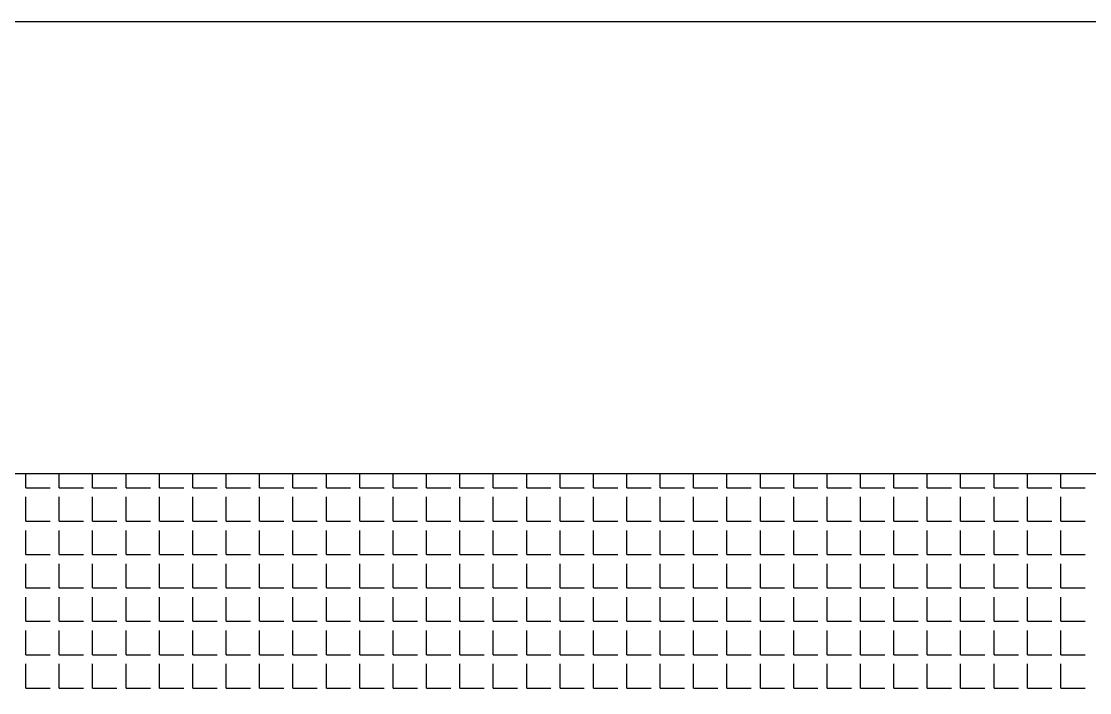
# Model space of a CAD drawing. Header units: millimetres. Extents: x -2063041 to -1932644, y 197605868 to 197643080.
# Drawn here: x -2047475.9 to -2047309, y 197627263.5 to 197627368.4 of the extents above; entities that cross this region are included whole.
import ezdxf

# ---------------------------------------------------------------- set-up
doc = ezdxf.new("R2010")
doc.units = ezdxf.units.MM
doc.layers.add('СКУД', color=7, linetype='Continuous')

msp = doc.modelspace()

# ---------------------------------------------------------------- linework, layer by layer
at = {"layer": 'СКУД', "color": 18, "true_color": 0x000000}
for p, q in [((-2047475.14, 197627295.48), (-2047475.14, 197627297.71)), ((-2047469.93, 197627295.48), (-2047469.93, 197627297.71)), ((-2047464.72, 197627295.48), (-2047464.72, 197627297.71)), ((-2047459.5, 197627295.48), (-2047459.5, 197627297.71)), ((-2047454.29, 197627295.48), (-2047454.29, 197627297.71)), ((-2047449.08, 197627295.48), (-2047449.08, 197627297.71)), ((-2047443.86, 197627295.48), (-2047443.86, 197627297.71)), ((-2047438.65, 197627295.48), (-2047438.65, 197627297.71)), ((-2047433.44, 197627295.48), (-2047433.44, 197627297.71)), ((-2047428.22, 197627295.48), (-2047428.22, 197627297.71)), ((-2047423.01, 197627295.48), (-2047423.01, 197627297.71)), ((-2047417.8, 197627295.48), (-2047417.8, 197627297.71)), ((-2047412.58, 197627295.48), (-2047412.58, 197627297.71)), ((-2047407.37, 197627295.48), (-2047407.37, 197627297.71)), ((-2047402.16, 197627295.48), (-2047402.16, 197627297.71)), ((-2047396.94, 197627295.48), (-2047396.94, 197627297.71)), ((-2047391.73, 197627295.48), (-2047391.73, 197627297.71)), ((-2047386.52, 197627295.48), (-2047386.52, 197627297.71)), ((-2047381.3, 197627295.48), (-2047381.3, 197627297.71)), ((-2047376.09, 197627295.48), (-2047376.09, 197627297.71)), ((-2047370.88, 197627295.48), (-2047370.88, 197627297.71)), ((-2047365.66, 197627295.48), (-2047365.66, 197627297.71)), ((-2047360.45, 197627295.48), (-2047360.45, 197627297.71)), ((-2047355.24, 197627295.48), (-2047355.24, 197627297.71)), ((-2047350.02, 197627295.48), (-2047350.02, 197627297.71)), ((-2047344.81, 197627295.48), (-2047344.81, 197627297.71)), ((-2047339.6, 197627295.48), (-2047339.6, 197627297.71)), ((-2047334.38, 197627295.48), (-2047334.38, 197627297.71)), ((-2047329.17, 197627295.48), (-2047329.17, 197627297.71)), ((-2047323.96, 197627295.48), (-2047323.96, 197627297.71)), ((-2047318.74, 197627295.48), (-2047318.74, 197627297.71)), ((-2047313.53, 197627295.48), (-2047313.53, 197627297.71)), ((-2047475.14, 197627295.48), (-2047471.35, 197627295.48)), ((-2047469.93, 197627295.48), (-2047466.14, 197627295.48)), ((-2047464.72, 197627295.48), (-2047460.93, 197627295.48)), ((-2047459.5, 197627295.48), (-2047455.71, 197627295.48)), ((-2047454.29, 197627295.48), (-2047450.5, 197627295.48)), ((-2047449.08, 197627295.48), (-2047445.29, 197627295.48)), ((-2047443.86, 197627295.48), (-2047440.07, 197627295.48)), ((-2047438.65, 197627295.48), (-2047434.86, 197627295.48)), ((-2047433.44, 197627295.48), (-2047429.65, 197627295.48)), ((-2047428.22, 197627295.48), (-2047424.43, 197627295.48)), ((-2047423.01, 197627295.48), (-2047419.22, 197627295.48)), ((-2047417.8, 197627295.48), (-2047414.01, 197627295.48)), ((-2047412.58, 197627295.48), (-2047408.79, 197627295.48)), ((-2047407.37, 197627295.48), (-2047403.58, 197627295.48)), ((-2047402.16, 197627295.48), (-2047398.37, 197627295.48)), ((-2047396.94, 197627295.48), (-2047393.15, 197627295.48)), ((-2047391.73, 197627295.48), (-2047387.94, 197627295.48)), ((-2047386.52, 197627295.48), (-2047382.73, 197627295.48)), ((-2047381.3, 197627295.48), (-2047377.51, 197627295.48)), ((-2047376.09, 197627295.48), (-2047372.3, 197627295.48)), ((-2047370.88, 197627295.48), (-2047367.09, 197627295.48)), ((-2047365.66, 197627295.48), (-2047361.87, 197627295.48)), ((-2047360.45, 197627295.48), (-2047356.66, 197627295.48)), ((-2047355.24, 197627295.48), (-2047351.45, 197627295.48)), ((-2047350.02, 197627295.48), (-2047346.23, 197627295.48)), ((-2047344.81, 197627295.48), (-2047341.02, 197627295.48)), ((-2047339.6, 197627295.48), (-2047335.8, 197627295.48)), ((-2047334.38, 197627295.48), (-2047330.59, 197627295.48)), ((-2047329.17, 197627295.48), (-2047325.38, 197627295.48)), ((-2047323.96, 197627295.48), (-2047320.16, 197627295.48)), ((-2047318.74, 197627295.48), (-2047314.95, 197627295.48)), ((-2047313.53, 197627295.48), (-2047309.74, 197627295.48)), ((-2047475.14, 197627290.27), (-2047475.14, 197627294.06)), ((-2047469.93, 197627290.27), (-2047469.93, 197627294.06)), ((-2047464.72, 197627290.27), (-2047464.72, 197627294.06)), ((-2047459.5, 197627290.27), (-2047459.5, 197627294.06)), ((-2047454.29, 197627290.27), (-2047454.29, 197627294.06)), ((-2047449.08, 197627290.27), (-2047449.08, 197627294.06)), ((-2047443.86, 197627290.27), (-2047443.86, 197627294.06)), ((-2047438.65, 197627290.27), (-2047438.65, 197627294.06)), ((-2047433.44, 197627290.27), (-2047433.44, 197627294.06)), ((-2047428.22, 197627290.27), (-2047428.22, 197627294.06)), ((-2047423.01, 197627290.27), (-2047423.01, 197627294.06)), ((-2047417.8, 197627290.27), (-2047417.8, 197627294.06)), ((-2047412.58, 197627290.27), (-2047412.58, 197627294.06)), ((-2047407.37, 197627290.27), (-2047407.37, 197627294.06)), ((-2047402.16, 197627290.27), (-2047402.16, 197627294.06)), ((-2047396.94, 197627290.27), (-2047396.94, 197627294.06)), ((-2047391.73, 197627290.27), (-2047391.73, 197627294.06)), ((-2047386.52, 197627290.27), (-2047386.52, 197627294.06)), ((-2047381.3, 197627290.27), (-2047381.3, 197627294.06)), ((-2047376.09, 197627290.27), (-2047376.09, 197627294.06)), ((-2047370.88, 197627290.27), (-2047370.88, 197627294.06)), ((-2047365.66, 197627290.27), (-2047365.66, 197627294.06)), ((-2047360.45, 197627290.27), (-2047360.45, 197627294.06)), ((-2047355.24, 197627290.27), (-2047355.24, 197627294.06)), ((-2047350.02, 197627290.27), (-2047350.02, 197627294.06)), ((-2047344.81, 197627290.27), (-2047344.81, 197627294.06)), ((-2047339.6, 197627290.27), (-2047339.6, 197627294.06)), ((-2047334.38, 197627290.27), (-2047334.38, 197627294.06)), ((-2047329.17, 197627290.27), (-2047329.17, 197627294.06)), ((-2047323.96, 197627290.27), (-2047323.96, 197627294.06)), ((-2047318.74, 197627290.27), (-2047318.74, 197627294.06)), ((-2047313.53, 197627290.27), (-2047313.53, 197627294.06)), ((-2047475.14, 197627290.27), (-2047471.35, 197627290.27)), ((-2047469.93, 197627290.27), (-2047466.14, 197627290.27)), ((-2047464.72, 197627290.27), (-2047460.93, 197627290.27)), ((-2047459.5, 197627290.27), (-2047455.71, 197627290.27)), ((-2047454.29, 197627290.27), (-2047450.5, 197627290.27)), ((-2047449.08, 197627290.27), (-2047445.29, 197627290.27)), ((-2047443.86, 197627290.27), (-2047440.07, 197627290.27)), ((-2047438.65, 197627290.27), (-2047434.86, 197627290.27)), ((-2047433.44, 197627290.27), (-2047429.65, 197627290.27)), ((-2047428.22, 197627290.27), (-2047424.43, 197627290.27)), ((-2047423.01, 197627290.27), (-2047419.22, 197627290.27)), ((-2047417.8, 197627290.27), (-2047414.01, 197627290.27)), ((-2047412.58, 197627290.27), (-2047408.79, 197627290.27)), ((-2047407.37, 197627290.27), (-2047403.58, 197627290.27)), ((-2047402.16, 197627290.27), (-2047398.37, 197627290.27)), ((-2047396.94, 197627290.27), (-2047393.15, 197627290.27)), ((-2047391.73, 197627290.27), (-2047387.94, 197627290.27)), ((-2047386.52, 197627290.27), (-2047382.73, 197627290.27)), ((-2047381.3, 197627290.27), (-2047377.51, 197627290.27)), ((-2047376.09, 197627290.27), (-2047372.3, 197627290.27)), ((-2047370.88, 197627290.27), (-2047367.09, 197627290.27)), ((-2047365.66, 197627290.27), (-2047361.87, 197627290.27)), ((-2047360.45, 197627290.27), (-2047356.66, 197627290.27)), ((-2047355.24, 197627290.27), (-2047351.45, 197627290.27)), ((-2047350.02, 197627290.27), (-2047346.23, 197627290.27)), ((-2047344.81, 197627290.27), (-2047341.02, 197627290.27)), ((-2047339.6, 197627290.27), (-2047335.8, 197627290.27)), ((-2047334.38, 197627290.27), (-2047330.59, 197627290.27)), ((-2047329.17, 197627290.27), (-2047325.38, 197627290.27)), ((-2047323.96, 197627290.27), (-2047320.16, 197627290.27)), ((-2047318.74, 197627290.27), (-2047314.95, 197627290.27)), ((-2047313.53, 197627290.27), (-2047309.74, 197627290.27)), ((-2047475.14, 197627285.05), (-2047475.14, 197627288.84)), ((-2047469.93, 197627285.05), (-2047469.93, 197627288.84)), ((-2047464.72, 197627285.05), (-2047464.72, 197627288.84)), ((-2047459.5, 197627285.05), (-2047459.5, 197627288.84)), ((-2047454.29, 197627285.05), (-2047454.29, 197627288.84)), ((-2047449.08, 197627285.05), (-2047449.08, 197627288.84)), ((-2047443.86, 197627285.05), (-2047443.86, 197627288.84)), ((-2047438.65, 197627285.05), (-2047438.65, 197627288.84)), ((-2047433.44, 197627285.05), (-2047433.44, 197627288.84)), ((-2047428.22, 197627285.05), (-2047428.22, 197627288.84)), ((-2047423.01, 197627285.05), (-2047423.01, 197627288.84)), ((-2047417.8, 197627285.05), (-2047417.8, 197627288.84)), ((-2047412.58, 197627285.05), (-2047412.58, 197627288.84)), ((-2047407.37, 197627285.05), (-2047407.37, 197627288.84)), ((-2047402.16, 197627285.05), (-2047402.16, 197627288.84)), ((-2047396.94, 197627285.05), (-2047396.94, 197627288.84)), ((-2047391.73, 197627285.05), (-2047391.73, 197627288.84)), ((-2047386.52, 197627285.05), (-2047386.52, 197627288.84)), ((-2047381.3, 197627285.05), (-2047381.3, 197627288.84)), ((-2047376.09, 197627285.05), (-2047376.09, 197627288.84)), ((-2047370.88, 197627285.05), (-2047370.88, 197627288.84)), ((-2047365.66, 197627285.05), (-2047365.66, 197627288.84)), ((-2047360.45, 197627285.05), (-2047360.45, 197627288.84)), ((-2047355.24, 197627285.05), (-2047355.24, 197627288.84)), ((-2047350.02, 197627285.05), (-2047350.02, 197627288.84)), ((-2047344.81, 197627285.05), (-2047344.81, 197627288.84)), ((-2047339.6, 197627285.05), (-2047339.6, 197627288.84)), ((-2047334.38, 197627285.05), (-2047334.38, 197627288.84)), ((-2047329.17, 197627285.05), (-2047329.17, 197627288.84)), ((-2047323.96, 197627285.05), (-2047323.96, 197627288.84)), ((-2047318.74, 197627285.05), (-2047318.74, 197627288.84)), ((-2047313.53, 197627285.05), (-2047313.53, 197627288.84)), ((-2047475.14, 197627285.05), (-2047471.35, 197627285.05)), ((-2047469.93, 197627285.05), (-2047466.14, 197627285.05)), ((-2047464.72, 197627285.05), (-2047460.93, 197627285.05)), ((-2047459.5, 197627285.05), (-2047455.71, 197627285.05)), ((-2047454.29, 197627285.05), (-2047450.5, 197627285.05)), ((-2047449.08, 197627285.05), (-2047445.29, 197627285.05)), ((-2047443.86, 197627285.05), (-2047440.07, 197627285.05)), ((-2047438.65, 197627285.05), (-2047434.86, 197627285.05)), ((-2047433.44, 197627285.05), (-2047429.65, 197627285.05)), ((-2047428.22, 197627285.05), (-2047424.43, 197627285.05)), ((-2047423.01, 197627285.05), (-2047419.22, 197627285.05)), ((-2047417.8, 197627285.05), (-2047414.01, 197627285.05)), ((-2047412.58, 197627285.05), (-2047408.79, 197627285.05)), ((-2047407.37, 197627285.05), (-2047403.58, 197627285.05)), ((-2047402.16, 197627285.05), (-2047398.37, 197627285.05)), ((-2047396.94, 197627285.05), (-2047393.15, 197627285.05)), ((-2047391.73, 197627285.05), (-2047387.94, 197627285.05)), ((-2047386.52, 197627285.05), (-2047382.73, 197627285.05)), ((-2047381.3, 197627285.05), (-2047377.51, 197627285.05)), ((-2047376.09, 197627285.05), (-2047372.3, 197627285.05)), ((-2047370.88, 197627285.05), (-2047367.09, 197627285.05)), ((-2047365.66, 197627285.05), (-2047361.87, 197627285.05)), ((-2047360.45, 197627285.05), (-2047356.66, 197627285.05)), ((-2047355.24, 197627285.05), (-2047351.45, 197627285.05)), ((-2047350.02, 197627285.05), (-2047346.23, 197627285.05)), ((-2047344.81, 197627285.05), (-2047341.02, 197627285.05)), ((-2047339.6, 197627285.05), (-2047335.8, 197627285.05)), ((-2047334.38, 197627285.05), (-2047330.59, 197627285.05)), ((-2047329.17, 197627285.05), (-2047325.38, 197627285.05)), ((-2047323.96, 197627285.05), (-2047320.16, 197627285.05)), ((-2047318.74, 197627285.05), (-2047314.95, 197627285.05)), ((-2047313.53, 197627285.05), (-2047309.74, 197627285.05)), ((-2047475.14, 197627279.84), (-2047475.14, 197627283.63)), ((-2047469.93, 197627279.84), (-2047469.93, 197627283.63)), ((-2047464.72, 197627279.84), (-2047464.72, 197627283.63)), ((-2047459.5, 197627279.84), (-2047459.5, 197627283.63)), ((-2047454.29, 197627279.84), (-2047454.29, 197627283.63)), ((-2047449.08, 197627279.84), (-2047449.08, 197627283.63)), ((-2047443.86, 197627279.84), (-2047443.86, 197627283.63)), ((-2047438.65, 197627279.84), (-2047438.65, 197627283.63)), ((-2047433.44, 197627279.84), (-2047433.44, 197627283.63)), ((-2047428.22, 197627279.84), (-2047428.22, 197627283.63)), ((-2047423.01, 197627279.84), (-2047423.01, 197627283.63)), ((-2047417.8, 197627279.84), (-2047417.8, 197627283.63)), ((-2047412.58, 197627279.84), (-2047412.58, 197627283.63)), ((-2047407.37, 197627279.84), (-2047407.37, 197627283.63)), ((-2047402.16, 197627279.84), (-2047402.16, 197627283.63)), ((-2047396.94, 197627279.84), (-2047396.94, 197627283.63)), ((-2047391.73, 197627279.84), (-2047391.73, 197627283.63)), ((-2047386.52, 197627279.84), (-2047386.52, 197627283.63)), ((-2047381.3, 197627279.84), (-2047381.3, 197627283.63)), ((-2047376.09, 197627279.84), (-2047376.09, 197627283.63)), ((-2047370.88, 197627279.84), (-2047370.88, 197627283.63)), ((-2047365.66, 197627279.84), (-2047365.66, 197627283.63)), ((-2047360.45, 197627279.84), (-2047360.45, 197627283.63)), ((-2047355.24, 197627279.84), (-2047355.24, 197627283.63)), ((-2047350.02, 197627279.84), (-2047350.02, 197627283.63)), ((-2047344.81, 197627279.84), (-2047344.81, 197627283.63)), ((-2047339.6, 197627279.84), (-2047339.6, 197627283.63)), ((-2047334.38, 197627279.84), (-2047334.38, 197627283.63)), ((-2047329.17, 197627279.84), (-2047329.17, 197627283.63)), ((-2047323.96, 197627279.84), (-2047323.96, 197627283.63)), ((-2047318.74, 197627279.84), (-2047318.74, 197627283.63)), ((-2047313.53, 197627279.84), (-2047313.53, 197627283.63)), ((-2047475.14, 197627279.84), (-2047471.35, 197627279.84)), ((-2047469.93, 197627279.84), (-2047466.14, 197627279.84)), ((-2047464.72, 197627279.84), (-2047460.93, 197627279.84)), ((-2047459.5, 197627279.84), (-2047455.71, 197627279.84)), ((-2047454.29, 197627279.84), (-2047450.5, 197627279.84)), ((-2047449.08, 197627279.84), (-2047445.29, 197627279.84)), ((-2047443.86, 197627279.84), (-2047440.07, 197627279.84)), ((-2047438.65, 197627279.84), (-2047434.86, 197627279.84)), ((-2047433.44, 197627279.84), (-2047429.65, 197627279.84)), ((-2047428.22, 197627279.84), (-2047424.43, 197627279.84)), ((-2047423.01, 197627279.84), (-2047419.22, 197627279.84)), ((-2047417.8, 197627279.84), (-2047414.01, 197627279.84)), ((-2047412.58, 197627279.84), (-2047408.79, 197627279.84)), ((-2047407.37, 197627279.84), (-2047403.58, 197627279.84)), ((-2047402.16, 197627279.84), (-2047398.37, 197627279.84)), ((-2047396.94, 197627279.84), (-2047393.15, 197627279.84)), ((-2047391.73, 197627279.84), (-2047387.94, 197627279.84)), ((-2047386.52, 197627279.84), (-2047382.73, 197627279.84)), ((-2047381.3, 197627279.84), (-2047377.51, 197627279.84)), ((-2047376.09, 197627279.84), (-2047372.3, 197627279.84)), ((-2047370.88, 197627279.84), (-2047367.09, 197627279.84)), ((-2047365.66, 197627279.84), (-2047361.87, 197627279.84)), ((-2047360.45, 197627279.84), (-2047356.66, 197627279.84)), ((-2047355.24, 197627279.84), (-2047351.45, 197627279.84)), ((-2047350.02, 197627279.84), (-2047346.23, 197627279.84)), ((-2047344.81, 197627279.84), (-2047341.02, 197627279.84)), ((-2047339.6, 197627279.84), (-2047335.8, 197627279.84)), ((-2047334.38, 197627279.84), (-2047330.59, 197627279.84)), ((-2047329.17, 197627279.84), (-2047325.38, 197627279.84)), ((-2047323.96, 197627279.84), (-2047320.16, 197627279.84)), ((-2047318.74, 197627279.84), (-2047314.95, 197627279.84)), ((-2047313.53, 197627279.84), (-2047309.74, 197627279.84)), ((-2047475.14, 197627274.63), (-2047475.14, 197627278.42)), ((-2047469.93, 197627274.63), (-2047469.93, 197627278.42)), ((-2047464.72, 197627274.63), (-2047464.72, 197627278.42)), ((-2047459.5, 197627274.63), (-2047459.5, 197627278.42)), ((-2047454.29, 197627274.63), (-2047454.29, 197627278.42)), ((-2047449.08, 197627274.63), (-2047449.08, 197627278.42)), ((-2047443.86, 197627274.63), (-2047443.86, 197627278.42)), ((-2047438.65, 197627274.63), (-2047438.65, 197627278.42)), ((-2047433.44, 197627274.63), (-2047433.44, 197627278.42)), ((-2047428.22, 197627274.63), (-2047428.22, 197627278.42)), ((-2047423.01, 197627274.63), (-2047423.01, 197627278.42)), ((-2047417.8, 197627274.63), (-2047417.8, 197627278.42)), ((-2047412.58, 197627274.63), (-2047412.58, 197627278.42)), ((-2047407.37, 197627274.63), (-2047407.37, 197627278.42)), ((-2047402.16, 197627274.63), (-2047402.16, 197627278.42)), ((-2047396.94, 197627274.63), (-2047396.94, 197627278.42)), ((-2047391.73, 197627274.63), (-2047391.73, 197627278.42)), ((-2047386.52, 197627274.63), (-2047386.52, 197627278.42)), ((-2047381.3, 197627274.63), (-2047381.3, 197627278.42)), ((-2047376.09, 197627274.63), (-2047376.09, 197627278.42)), ((-2047370.88, 197627274.63), (-2047370.88, 197627278.42)), ((-2047365.66, 197627274.63), (-2047365.66, 197627278.42)), ((-2047360.45, 197627274.63), (-2047360.45, 197627278.42)), ((-2047355.24, 197627274.63), (-2047355.24, 197627278.42)), ((-2047350.02, 197627274.63), (-2047350.02, 197627278.42)), ((-2047344.81, 197627274.63), (-2047344.81, 197627278.42)), ((-2047339.6, 197627274.63), (-2047339.6, 197627278.42)), ((-2047334.38, 197627274.63), (-2047334.38, 197627278.42)), ((-2047329.17, 197627274.63), (-2047329.17, 197627278.42)), ((-2047323.96, 197627274.63), (-2047323.96, 197627278.42)), ((-2047318.74, 197627274.63), (-2047318.74, 197627278.42)), ((-2047313.53, 197627274.63), (-2047313.53, 197627278.42)), ((-2047475.14, 197627274.63), (-2047471.35, 197627274.63)), ((-2047475.14, 197627269.41), (-2047475.14, 197627273.2)), ((-2047469.93, 197627274.63), (-2047466.14, 197627274.63)), ((-2047469.93, 197627269.41), (-2047469.93, 197627273.2)), ((-2047464.72, 197627274.63), (-2047460.93, 197627274.63)), ((-2047464.72, 197627269.41), (-2047464.72, 197627273.2)), ((-2047459.5, 197627274.63), (-2047455.71, 197627274.63)), ((-2047459.5, 197627269.41), (-2047459.5, 197627273.2)), ((-2047454.29, 197627274.63), (-2047450.5, 197627274.63)), ((-2047454.29, 197627269.41), (-2047454.29, 197627273.2)), ((-2047449.08, 197627274.63), (-2047445.29, 197627274.63)), ((-2047449.08, 197627269.41), (-2047449.08, 197627273.2)), ((-2047443.86, 197627274.63), (-2047440.07, 197627274.63)), ((-2047443.86, 197627269.41), (-2047443.86, 197627273.2)), ((-2047438.65, 197627274.63), (-2047434.86, 197627274.63)), ((-2047438.65, 197627269.41), (-2047438.65, 197627273.2)), ((-2047433.44, 197627274.63), (-2047429.65, 197627274.63)), ((-2047433.44, 197627269.41), (-2047433.44, 197627273.2)), ((-2047428.22, 197627274.63), (-2047424.43, 197627274.63)), ((-2047428.22, 197627269.41), (-2047428.22, 197627273.2)), ((-2047423.01, 197627274.63), (-2047419.22, 197627274.63)), ((-2047423.01, 197627269.41), (-2047423.01, 197627273.2)), ((-2047417.8, 197627274.63), (-2047414.01, 197627274.63)), ((-2047417.8, 197627269.41), (-2047417.8, 197627273.2)), ((-2047412.58, 197627274.63), (-2047408.79, 197627274.63)), ((-2047412.58, 197627269.41), (-2047412.58, 197627273.2)), ((-2047407.37, 197627274.63), (-2047403.58, 197627274.63)), ((-2047407.37, 197627269.41), (-2047407.37, 197627273.2)), ((-2047402.16, 197627274.63), (-2047398.37, 197627274.63)), ((-2047402.16, 197627269.41), (-2047402.16, 197627273.2)), ((-2047396.94, 197627274.63), (-2047393.15, 197627274.63)), ((-2047396.94, 197627269.41), (-2047396.94, 197627273.2)), ((-2047391.73, 197627274.63), (-2047387.94, 197627274.63)), ((-2047391.73, 197627269.41), (-2047391.73, 197627273.2)), ((-2047386.52, 197627274.63), (-2047382.73, 197627274.63)), ((-2047386.52, 197627269.41), (-2047386.52, 197627273.2)), ((-2047381.3, 197627274.63), (-2047377.51, 197627274.63)), ((-2047381.3, 197627269.41), (-2047381.3, 197627273.2)), ((-2047376.09, 197627274.63), (-2047372.3, 197627274.63)), ((-2047376.09, 197627269.41), (-2047376.09, 197627273.2)), ((-2047370.88, 197627274.63), (-2047367.09, 197627274.63)), ((-2047370.88, 197627269.41), (-2047370.88, 197627273.2)), ((-2047365.66, 197627274.63), (-2047361.87, 197627274.63)), ((-2047365.66, 197627269.41), (-2047365.66, 197627273.2)), ((-2047360.45, 197627274.63), (-2047356.66, 197627274.63)), ((-2047360.45, 197627269.41), (-2047360.45, 197627273.2)), ((-2047355.24, 197627274.63), (-2047351.45, 197627274.63)), ((-2047355.24, 197627269.41), (-2047355.24, 197627273.2)), ((-2047350.02, 197627274.63), (-2047346.23, 197627274.63)), ((-2047350.02, 197627269.41), (-2047350.02, 197627273.2)), ((-2047344.81, 197627274.63), (-2047341.02, 197627274.63)), ((-2047344.81, 197627269.41), (-2047344.81, 197627273.2)), ((-2047339.6, 197627274.63), (-2047335.8, 197627274.63)), ((-2047339.6, 197627269.41), (-2047339.6, 197627273.2)), ((-2047334.38, 197627274.63), (-2047330.59, 197627274.63)), ((-2047334.38, 197627269.41), (-2047334.38, 197627273.2)), ((-2047329.17, 197627274.63), (-2047325.38, 197627274.63)), ((-2047329.17, 197627269.41), (-2047329.17, 197627273.2)), ((-2047323.96, 197627274.63), (-2047320.16, 197627274.63)), ((-2047323.96, 197627269.41), (-2047323.96, 197627273.2)), ((-2047318.74, 197627274.63), (-2047314.95, 197627274.63)), ((-2047318.74, 197627269.41), (-2047318.74, 197627273.2)), ((-2047313.53, 197627274.63), (-2047309.74, 197627274.63)), ((-2047313.53, 197627269.41), (-2047313.53, 197627273.2)), ((-2047475.14, 197627269.41), (-2047471.35, 197627269.41)), ((-2047469.93, 197627269.41), (-2047466.14, 197627269.41)), ((-2047464.72, 197627269.41), (-2047460.93, 197627269.41)), ((-2047459.5, 197627269.41), (-2047455.71, 197627269.41)), ((-2047454.29, 197627269.41), (-2047450.5, 197627269.41)), ((-2047449.08, 197627269.41), (-2047445.29, 197627269.41)), ((-2047443.86, 197627269.41), (-2047440.07, 197627269.41)), ((-2047438.65, 197627269.41), (-2047434.86, 197627269.41)), ((-2047433.44, 197627269.41), (-2047429.65, 197627269.41)), ((-2047428.22, 197627269.41), (-2047424.43, 197627269.41)), ((-2047423.01, 197627269.41), (-2047419.22, 197627269.41)), ((-2047417.8, 197627269.41), (-2047414.01, 197627269.41)), ((-2047412.58, 197627269.41), (-2047408.79, 197627269.41)), ((-2047407.37, 197627269.41), (-2047403.58, 197627269.41)), ((-2047402.16, 197627269.41), (-2047398.37, 197627269.41)), ((-2047396.94, 197627269.41), (-2047393.15, 197627269.41)), ((-2047391.73, 197627269.41), (-2047387.94, 197627269.41)), ((-2047386.52, 197627269.41), (-2047382.73, 197627269.41)), ((-2047381.3, 197627269.41), (-2047377.51, 197627269.41)), ((-2047376.09, 197627269.41), (-2047372.3, 197627269.41)), ((-2047370.88, 197627269.41), (-2047367.09, 197627269.41)), ((-2047365.66, 197627269.41), (-2047361.87, 197627269.41)), ((-2047360.45, 197627269.41), (-2047356.66, 197627269.41)), ((-2047355.24, 197627269.41), (-2047351.45, 197627269.41)), ((-2047350.02, 197627269.41), (-2047346.23, 197627269.41)), ((-2047344.81, 197627269.41), (-2047341.02, 197627269.41)), ((-2047339.6, 197627269.41), (-2047335.8, 197627269.41)), ((-2047334.38, 197627269.41), (-2047330.59, 197627269.41)), ((-2047329.17, 197627269.41), (-2047325.38, 197627269.41)), ((-2047323.96, 197627269.41), (-2047320.16, 197627269.41)), ((-2047318.74, 197627269.41), (-2047314.95, 197627269.41)), ((-2047313.53, 197627269.41), (-2047309.74, 197627269.41)), ((-2047475.14, 197627264.2), (-2047475.14, 197627267.99)), ((-2047469.93, 197627264.2), (-2047469.93, 197627267.99)), ((-2047464.72, 197627264.2), (-2047464.72, 197627267.99)), ((-2047459.5, 197627264.2), (-2047459.5, 197627267.99)), ((-2047454.29, 197627264.2), (-2047454.29, 197627267.99)), ((-2047449.08, 197627264.2), (-2047449.08, 197627267.99)), ((-2047443.86, 197627264.2), (-2047443.86, 197627267.99)), ((-2047438.65, 197627264.2), (-2047438.65, 197627267.99)), ((-2047433.44, 197627264.2), (-2047433.44, 197627267.99)), ((-2047428.22, 197627264.2), (-2047428.22, 197627267.99)), ((-2047423.01, 197627264.2), (-2047423.01, 197627267.99)), ((-2047417.8, 197627264.2), (-2047417.8, 197627267.99)), ((-2047412.58, 197627264.2), (-2047412.58, 197627267.99)), ((-2047407.37, 197627264.2), (-2047407.37, 197627267.99)), ((-2047402.16, 197627264.2), (-2047402.16, 197627267.99)), ((-2047396.94, 197627264.2), (-2047396.94, 197627267.99)), ((-2047391.73, 197627264.2), (-2047391.73, 197627267.99)), ((-2047386.52, 197627264.2), (-2047386.52, 197627267.99)), ((-2047381.3, 197627264.2), (-2047381.3, 197627267.99)), ((-2047376.09, 197627264.2), (-2047376.09, 197627267.99)), ((-2047370.88, 197627264.2), (-2047370.88, 197627267.99)), ((-2047365.66, 197627264.2), (-2047365.66, 197627267.99)), ((-2047360.45, 197627264.2), (-2047360.45, 197627267.99)), ((-2047355.24, 197627264.2), (-2047355.24, 197627267.99)), ((-2047350.02, 197627264.2), (-2047350.02, 197627267.99)), ((-2047344.81, 197627264.2), (-2047344.81, 197627267.99)), ((-2047339.6, 197627264.2), (-2047339.6, 197627267.99)), ((-2047334.38, 197627264.2), (-2047334.38, 197627267.99)), ((-2047329.17, 197627264.2), (-2047329.17, 197627267.99)), ((-2047323.96, 197627264.2), (-2047323.96, 197627267.99)), ((-2047318.74, 197627264.2), (-2047318.74, 197627267.99)), ((-2047313.53, 197627264.2), (-2047313.53, 197627267.99)), ((-2047475.14, 197627264.2), (-2047471.35, 197627264.2)), ((-2047469.93, 197627264.2), (-2047466.14, 197627264.2)), ((-2047464.72, 197627264.2), (-2047460.93, 197627264.2)), ((-2047459.5, 197627264.2), (-2047455.71, 197627264.2)), ((-2047454.29, 197627264.2), (-2047450.5, 197627264.2)), ((-2047449.08, 197627264.2), (-2047445.29, 197627264.2)), ((-2047443.86, 197627264.2), (-2047440.07, 197627264.2)), ((-2047438.65, 197627264.2), (-2047434.86, 197627264.2)), ((-2047433.44, 197627264.2), (-2047429.65, 197627264.2)), ((-2047428.22, 197627264.2), (-2047424.43, 197627264.2)), ((-2047423.01, 197627264.2), (-2047419.22, 197627264.2)), ((-2047417.8, 197627264.2), (-2047414.01, 197627264.2)), ((-2047412.58, 197627264.2), (-2047408.79, 197627264.2)), ((-2047407.37, 197627264.2), (-2047403.58, 197627264.2)), ((-2047402.16, 197627264.2), (-2047398.37, 197627264.2)), ((-2047396.94, 197627264.2), (-2047393.15, 197627264.2)), ((-2047391.73, 197627264.2), (-2047387.94, 197627264.2)), ((-2047386.52, 197627264.2), (-2047382.73, 197627264.2)), ((-2047381.3, 197627264.2), (-2047377.51, 197627264.2)), ((-2047376.09, 197627264.2), (-2047372.3, 197627264.2)), ((-2047370.88, 197627264.2), (-2047367.09, 197627264.2)), ((-2047365.66, 197627264.2), (-2047361.87, 197627264.2)), ((-2047360.45, 197627264.2), (-2047356.66, 197627264.2)), ((-2047355.24, 197627264.2), (-2047351.45, 197627264.2)), ((-2047350.02, 197627264.2), (-2047346.23, 197627264.2)), ((-2047344.81, 197627264.2), (-2047341.02, 197627264.2)), ((-2047339.6, 197627264.2), (-2047335.8, 197627264.2)), ((-2047334.38, 197627264.2), (-2047330.59, 197627264.2)), ((-2047329.17, 197627264.2), (-2047325.38, 197627264.2)), ((-2047323.96, 197627264.2), (-2047320.16, 197627264.2)), ((-2047318.74, 197627264.2), (-2047314.95, 197627264.2)), ((-2047313.53, 197627264.2), (-2047309.74, 197627264.2))]:
    msp.add_line(p, q, dxfattribs=at)
for points in [[(-2048041.77, 197627368.36), (-2043220.21, 197627368.36), (-2043220.21, 197615835.59), (-2042015.18, 197615835.59)], [(-2048127.36, 197627297.71), (-2043286.42, 197627297.71), (-2043286.42, 197615835.59), (-2043580.99, 197615835.59), (-2043580.99, 197626939.77), (-2046455.74, 197626939.77), (-2046455.74, 197627297.71)]]:
    msp.add_lwpolyline(points, dxfattribs=at)

doc.saveas('drawing.dxf')
